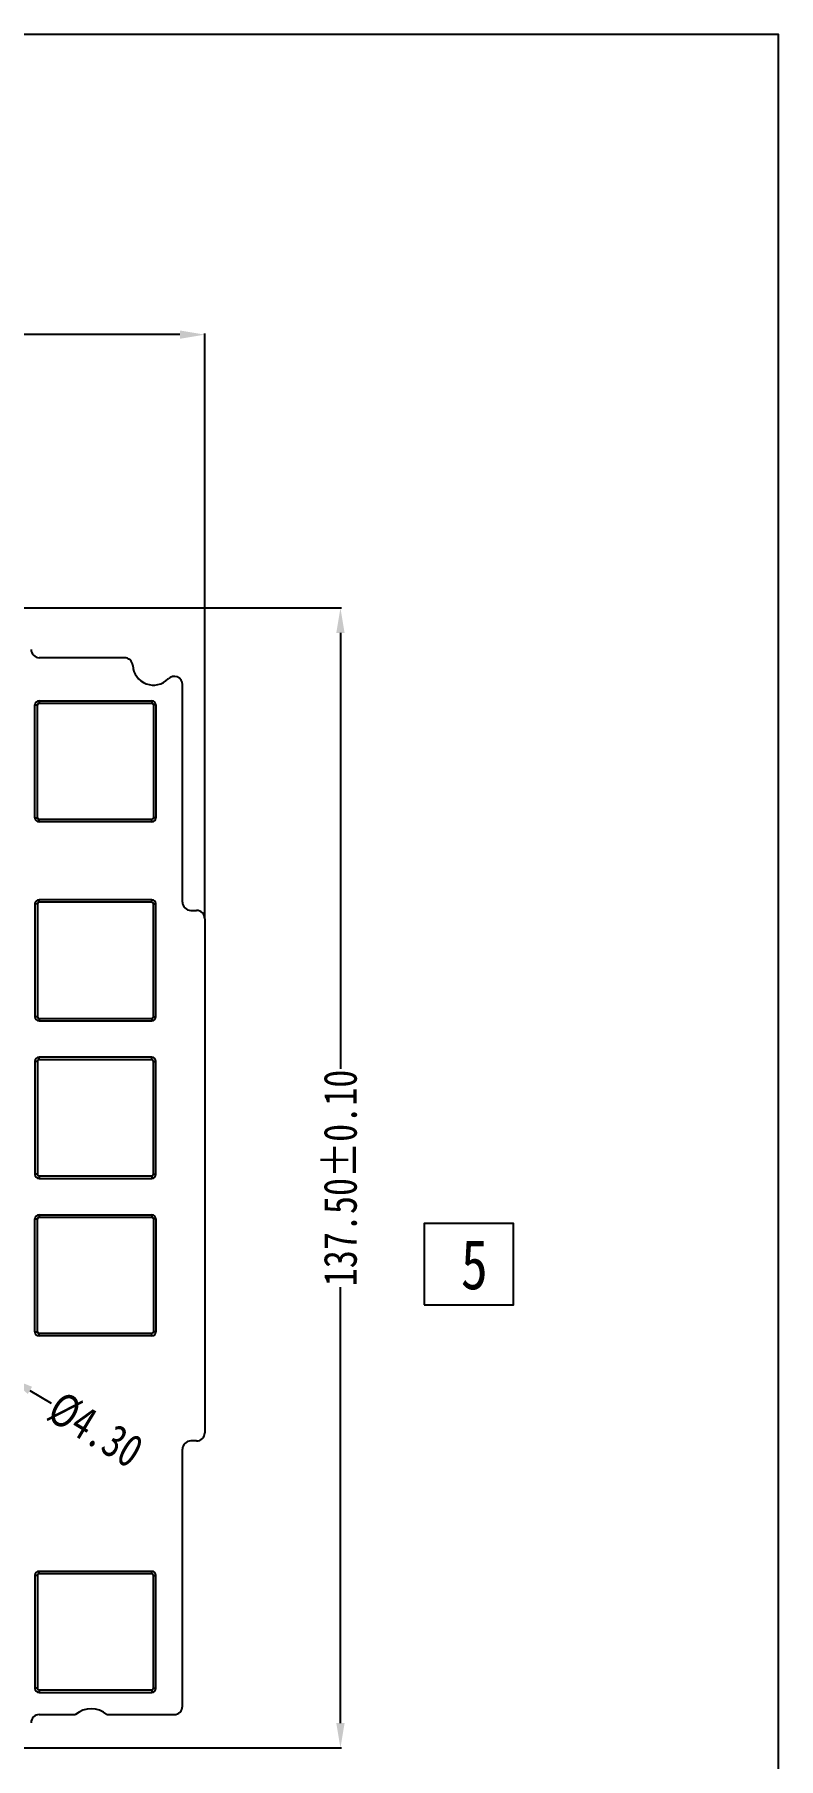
# Model space of a CAD drawing. Header units: inches. Extents: x 1246 to 1707, y -383 to -57.
# Drawn here: x 1617.1 to 1706.8, y -265.3 to -57.3 of the extents above; entities that cross this region are included whole.
import ezdxf

# ---------------------------------------------------------------- set-up
doc = ezdxf.new("R2010")
doc.units = ezdxf.units.IN
doc.header["$LTSCALE"] = 10
doc.header["$MEASUREMENT"] = 0
doc.header["$PDMODE"] = 3
doc.header["$PDSIZE"] = 0.3125
doc.layers.get('0').update_dxf_attribs({"linetype": 'CONTINUOUS'})
doc.layers.get('Defpoints').update_dxf_attribs({"linetype": 'CONTINUOUS'})
doc.styles.get("Standard").update_dxf_attribs({"font": 'txt', "width": 0.8})
doc.dimstyles.get("Standard").update_dxf_attribs({"dimtxt": 4, "dimasz": 3, "dimexe": 0.125, "dimexo": 0.0625, "dimgap": 0.09, "dimtad": 0, "dimzin": 4, "dimdsep": 46, "dimtxsty": 'Standard', "dimcen": 0.09, "dimclrd": 4, "dimclre": 4, "dimclrt": 1, "dimadec": 0, "dimazin": 0, "dimtp": 0.01, "dimtm": 0.01, "dimtfac": 1, "dimtofl": 0, "dimtmove": 0, "dimatfit": 3, "dimfxl": 1, "dimtolj": 1, "dimtzin": 4, "dimarcsym": 0})

# ---------------------------------------------------------------- blocks, each defined once
blk = doc.blocks.new('*D17')
at = {"color": 4, "lineweight": -2}
for p, q in [((1319.63, -163.92), (1319.63, -93.42)), ((1322.63, -93.54), (1464.08, -93.54)), ((1634.63, -93.54), (1491.64, -93.54)), ((1637.63, -163.92), (1637.63, -93.42))]:
    blk.add_line(p, q, dxfattribs=at)
at = {"color": 4}
for points in [[(1322.63, -93.04), (1322.63, -94.04), (1319.63, -93.54)], [(1634.63, -94.04), (1634.63, -93.04), (1637.63, -93.54)]]:
    blk.add_solid(points, dxfattribs=at)
at = {"layer": 'Defpoints', "color": 0}
for p in [(1637.63, -93.54), (1319.63, -163.99), (1637.63, -163.99)]:
    blk.add_point(p, dxfattribs=at)
at = {"color": 2, "insert": (1477.86, -93.54), "char_height": 4, "attachment_point": 5}
blk.add_mtext('318.00%%P0{\\fSimSun|b0|i0|c134|p2;.15}', dxfattribs=at)
blk = doc.blocks.new('*D18')
at = {"color": 4, "lineweight": -2}
for p, q in [((1614.15, -126.51), (1654.11, -126.51)), ((1653.99, -129.51), (1653.99, -182.1)), ((1653.99, -261.01), (1653.99, -208.42)), ((1614.15, -264.01), (1654.11, -264.01))]:
    blk.add_line(p, q, dxfattribs=at)
at = {"color": 4}
for points in [[(1654.49, -129.51), (1653.49, -129.51), (1653.99, -126.51)], [(1653.49, -261.01), (1654.49, -261.01), (1653.99, -264.01)]]:
    blk.add_solid(points, dxfattribs=at)
at = {"layer": 'Defpoints', "color": 0}
for p in [(1614.08, -126.51), (1653.99, -126.51), (1614.08, -264.01)]:
    blk.add_point(p, dxfattribs=at)
at = {"color": 2, "insert": (1653.99, -195.26), "char_height": 4, "attachment_point": 5, "rotation": 90}
blk.add_mtext('137.50%%P0.10', dxfattribs=at)
blk = doc.blocks.new('*D27')
at = {"color": 4, "lineweight": -2}
for p, q in [((1612.04, -218.21), (1612.22, -218.21)), ((1612.13, -218.3), (1612.13, -218.12)), ((1616.53, -220.88), (1619.1, -222.43))]:
    blk.add_line(p, q, dxfattribs=at)
at = {"color": 4}
blk.add_solid([(1616.79, -220.45), (1616.27, -221.31), (1613.97, -219.32)], dxfattribs=at)
at = {"layer": 'Defpoints', "color": 0}
for p in [(1610.29, -217.09), (1613.97, -219.32)]:
    blk.add_point(p, dxfattribs=at)
at = {"color": 2, "insert": (1624.42, -225.66), "char_height": 4, "attachment_point": 5, "rotation": 328.7768}
blk.add_mtext('\\A1;%%c4.30', dxfattribs=at)

msp = doc.modelspace()

# ---------------------------------------------------------------- linework, layer by layer
at = {"color": 7, "linetype": 'Continuous'}
for p, q in [((1627.932, -132.509), (1617.662, -132.509)), ((1634.927, -161.987), (1634.927, -135.757)), ((1617.127, -138.209), (1617.427, -138.209)), ((1617.127, -151.809), (1617.127, -138.209)), ((1617.427, -151.809), (1617.427, -138.209)), ((1617.627, -137.709), (1631.227, -137.709)), ((1617.627, -137.709), (1617.627, -138.009)), ((1617.627, -138.009), (1631.227, -138.009)), ((1631.227, -137.709), (1631.227, -138.009)), ((1631.727, -138.209), (1631.427, -138.209)), ((1631.427, -138.209), (1631.427, -151.809)), ((1631.727, -138.209), (1631.727, -151.809)), ((1617.127, -151.809), (1617.427, -151.809)), ((1631.227, -152.009), (1617.627, -152.009)), ((1617.627, -152.309), (1617.627, -152.009)), ((1631.227, -152.309), (1617.627, -152.309)), ((1631.227, -152.309), (1631.227, -152.009)), ((1631.727, -151.809), (1631.427, -151.809)), ((1631.227, -161.709), (1617.627, -161.709)), ((1617.627, -162.009), (1617.627, -161.709)), ((1631.227, -162.009), (1617.627, -162.009)), ((1631.227, -162.009), (1631.227, -161.709)), ((1617.427, -162.209), (1617.127, -162.209)), ((1617.127, -162.209), (1617.127, -175.809)), ((1617.427, -162.209), (1617.427, -175.809)), ((1631.427, -162.209), (1631.727, -162.209)), ((1631.427, -175.809), (1631.427, -162.209)), ((1631.727, -175.809), (1631.727, -162.209)), ((1635.927, -162.987), (1636.627, -162.987)), ((1637.627, -163.987), (1637.627, -225.987)), ((1617.427, -175.809), (1617.127, -175.809)), ((1617.627, -176.009), (1631.227, -176.009)), ((1617.627, -176.009), (1617.627, -176.309)), ((1617.627, -176.309), (1631.227, -176.309)), ((1631.227, -176.009), (1631.227, -176.309)), ((1631.427, -175.809), (1631.727, -175.809)), ((1631.227, -180.709), (1617.627, -180.709)), ((1617.627, -181.009), (1617.627, -180.709)), ((1631.227, -181.009), (1631.227, -180.709)), ((1617.427, -181.209), (1617.127, -181.209)), ((1617.127, -181.209), (1617.127, -194.809)), ((1617.427, -181.209), (1617.427, -194.809)), ((1631.227, -181.009), (1617.627, -181.009)), ((1631.427, -181.209), (1631.727, -181.209)), ((1631.427, -194.809), (1631.427, -181.209)), ((1631.727, -194.809), (1631.727, -181.209)), ((1617.427, -194.809), (1617.127, -194.809)), ((1617.627, -195.009), (1631.227, -195.009)), ((1617.627, -195.009), (1617.627, -195.309)), ((1617.627, -195.309), (1631.227, -195.309)), ((1631.227, -195.009), (1631.227, -195.309)), ((1631.427, -194.809), (1631.727, -194.809)), ((1617.127, -200.209), (1617.427, -200.209)), ((1617.127, -213.809), (1617.127, -200.209)), ((1617.427, -213.809), (1617.427, -200.209)), ((1617.627, -199.709), (1631.227, -199.709)), ((1617.627, -199.709), (1617.627, -200.009)), ((1617.627, -200.009), (1631.227, -200.009)), ((1631.227, -199.709), (1631.227, -200.009)), ((1631.727, -200.209), (1631.427, -200.209)), ((1631.427, -200.209), (1631.427, -213.809)), ((1631.727, -200.209), (1631.727, -213.809)), ((1617.127, -213.809), (1617.427, -213.809)), ((1631.227, -214.009), (1617.627, -214.009)), ((1617.627, -214.309), (1617.627, -214.009)), ((1631.227, -214.309), (1631.227, -214.009)), ((1631.727, -213.809), (1631.427, -213.809)), ((1631.227, -214.309), (1617.627, -214.309)), ((1634.927, -258.979), (1634.927, -227.987)), ((1636.627, -226.987), (1635.927, -226.987)), ((1617.427, -243.209), (1617.127, -243.209)), ((1617.127, -243.209), (1617.127, -256.809)), ((1617.427, -243.209), (1617.427, -256.809)), ((1631.227, -242.709), (1617.627, -242.709)), ((1617.627, -243.009), (1617.627, -242.709)), ((1631.227, -243.009), (1617.627, -243.009)), ((1631.227, -243.009), (1631.227, -242.709)), ((1631.427, -243.209), (1631.727, -243.209)), ((1631.427, -256.809), (1631.427, -243.209)), ((1631.727, -256.809), (1631.727, -243.209)), ((1617.427, -256.809), (1617.127, -256.809)), ((1617.627, -257.009), (1631.227, -257.009)), ((1617.627, -257.009), (1617.627, -257.309)), ((1617.627, -257.309), (1631.227, -257.309)), ((1631.227, -257.009), (1631.227, -257.309)), ((1631.427, -256.809), (1631.727, -256.809)), ((1617.662, -259.979), (1622.021, -259.979)), ((1625.819, -259.979), (1633.927, -259.979))]:
    msp.add_line(p, q, dxfattribs=at)
for points in [[(1246.028, -383.164), (1706.844, -383.164), (1706.844, -57.335), (1246.028, -57.335)], [(1664.088, -210.581), (1674.852, -210.581), (1674.852, -200.763), (1664.088, -200.763)]]:
    msp.add_lwpolyline(points, close=True)
for centre, radius, start, end in [((1617.662, -131.509), 1, 180, 270), ((1627.932, -133.509), 1, 3.27583, 90), ((1631.426, -133.309), 2.5, 183.27583, 315.61482), ((1633.927, -135.757), 1, 0, 135.61482), ((1617.627, -138.209), 0.5, 90, 180), ((1617.627, -138.209), 0.2, 90, 180), ((1631.227, -138.209), 0.5, 0, 90), ((1631.227, -138.209), 0.2, 0, 90), ((1617.627, -151.809), 0.5, 180, 270), ((1617.627, -151.809), 0.2, 180, 270), ((1631.227, -151.809), 0.5, 270, 0), ((1631.227, -151.809), 0.2, 270, 0), ((1617.627, -162.209), 0.5, 90, 180), ((1617.627, -162.209), 0.2, 90, 180), ((1631.227, -162.209), 0.5, 0, 90), ((1631.227, -162.209), 0.2, 0, 90), ((1635.927, -161.987), 1, 180, 270), ((1636.627, -163.987), 1, 0, 90), ((1617.627, -175.809), 0.5, 180, 270), ((1617.627, -175.809), 0.2, 180, 270), ((1631.227, -175.809), 0.5, 270, 360), ((1631.227, -175.809), 0.2, 270, 0), ((1617.627, -181.209), 0.5, 90, 180), ((1631.227, -181.209), 0.5, 0, 90), ((1617.627, -181.209), 0.2, 90, 180), ((1631.227, -181.209), 0.2, 0, 90), ((1617.627, -194.809), 0.5, 180, 270), ((1617.627, -194.809), 0.2, 180, 270), ((1631.227, -194.809), 0.5, 270, 0), ((1631.227, -194.809), 0.2, 270, 0), ((1617.627, -200.209), 0.5, 90, 180), ((1617.627, -200.209), 0.2, 90, 180), ((1631.227, -200.209), 0.5, 0, 90), ((1631.227, -200.209), 0.2, 0, 90), ((1617.627, -213.809), 0.5, 180, 270), ((1617.627, -213.809), 0.2, 180, 270), ((1631.227, -213.809), 0.5, 270, 0), ((1631.227, -213.809), 0.2, 270, 0), ((1636.627, -225.987), 1, 270, 0), ((1635.927, -227.987), 1, 90, 180), ((1617.627, -243.209), 0.5, 90, 180), ((1617.627, -243.209), 0.2, 90, 180), ((1631.227, -243.209), 0.5, 0, 90), ((1631.227, -243.209), 0.2, 0, 90), ((1617.627, -256.809), 0.5, 180, 270), ((1617.627, -256.809), 0.2, 180, 270), ((1631.227, -256.809), 0.5, 270, 0), ((1631.227, -256.809), 0.2, 270, 0), ((1623.92, -262.301), 3, 50.71977, 129.28023), ((1633.927, -258.979), 1, 270, 0), ((1617.662, -260.979), 1, 90, 180)]:
    msp.add_arc(centre, radius, start, end, dxfattribs=at)

# ---------------------------------------------------------------- texts
at = {"insert": (1668.515, -202.683), "char_height": 6, "width": 6.57014, "attachment_point": 1}
msp.add_mtext('5', dxfattribs=at)

# ---------------------------------------------------------------- dimensions: what is measured, and where the dimension line sits
dim = msp.add_linear_dim(base=(1637.627, -93.544), p1=(1319.631, -163.987), p2=(1637.627, -163.987), text='<>%%P0{\\fSimSun|b0|i0|c134|p2;.15}', dimstyle='Standard', override={"dimclrt": 2})
dim.commit()
dim.dimension.update_dxf_attribs({"geometry": '*D17', "text_midpoint": (1477.856, -93.544), "dimtype": 160})
dim = msp.add_linear_dim(base=(1653.987, -126.509), p1=(1614.083, -264.009), p2=(1614.083, -126.509), angle=90, text='<>%%P0.10', dimstyle='Standard', override={"dimclrt": 2})
dim.commit()
dim.dimension.update_dxf_attribs({"geometry": '*D18', "text_midpoint": (1653.987, -195.259)})
dim = msp.add_diameter_dim_2p(p1=(1610.289, -217.094), p2=(1613.966, -219.323), dimstyle='Standard', override={"dimclrt": 2})
dim.commit()
dim.dimension.update_dxf_attribs({"geometry": '*D27', "text_midpoint": (1624.419, -225.659)})

doc.saveas('drawing.dxf')
